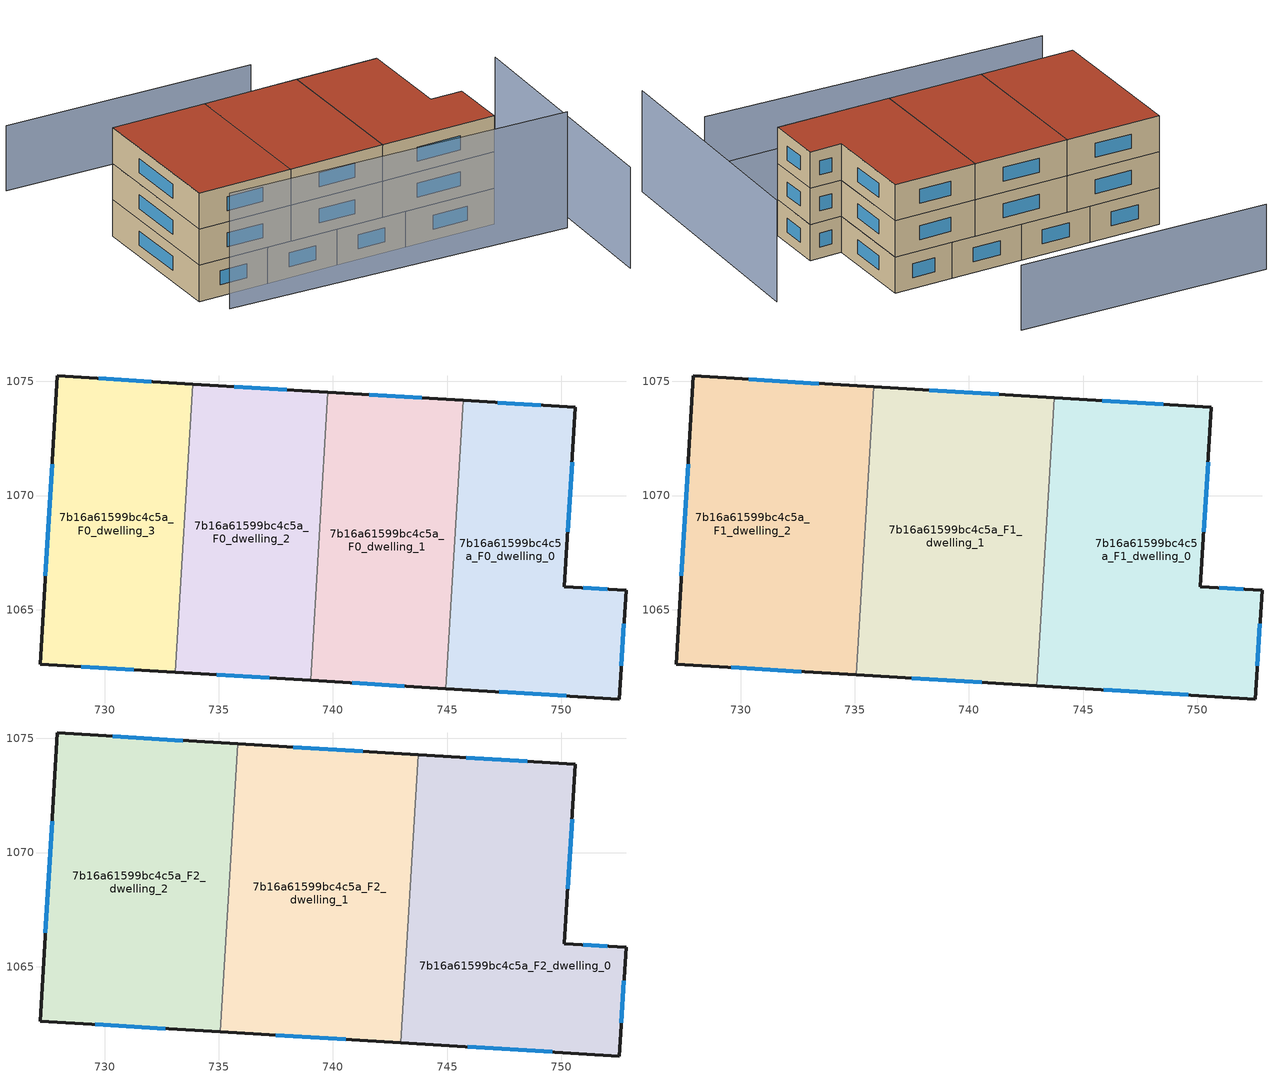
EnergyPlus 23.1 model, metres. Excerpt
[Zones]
7b16a61599bc4c5a_F0_dwelling_0
 floor ground (EU_floor_Construction): 750.62,1073.87 750.15,1066 752.84,1065.84 752.56,1061.08 744.95,1061.54 745.71,1074.17 z0
 wall outside (EU_wall_Construction): 744.95,1061.54 752.56,1061.08 752.84,1065.84 750.15,1066 750.62,1073.87 745.71,1074.17 z0:3
 wall to 7b16a61599bc4c5a_F0_dwelling_1 (EU_wall_Construction): 745.71,1074.17 744.95,1061.54 z0:3
 window (EU_Window_Construction): 747.28,1061.4 750.23,1061.22 / 749.12,1073.96 747.21,1074.08 / 750.29,1068.41 750.48,1071.46 / 752.02,1065.89 750.97,1065.95 / 752.65,1062.54 752.76,1064.38 z0.92:2.08
7b16a61599bc4c5a_F0_dwelling_1
 floor ground (EU_floor_Construction): 745.71,1074.17 744.95,1061.54 739.02,1061.9 739.78,1074.53 z0
 wall outside (EU_wall_Construction): 739.02,1061.9 744.95,1061.54 / 745.71,1074.17 739.78,1074.53 z0:3
 wall to 7b16a61599bc4c5a_F0_dwelling_2 (EU_wall_Construction): 739.78,1074.53 739.02,1061.9 z0:3
 window (EU_Window_Construction): 740.83,1061.79 743.13,1061.65 / 743.89,1074.28 741.6,1074.42 z0.92:2.08
 ceiling adiabatic (EU_roof_Construction): 742.97,1061.66 743.73,1074.29 739.78,1074.53 739.02,1061.9 z3
7b16a61599bc4c5a_F0_dwelling_2
 floor ground (EU_floor_Construction): 739.78,1074.53 739.02,1061.9 733.09,1062.25 733.85,1074.88 z0
 wall outside (EU_wall_Construction): 733.09,1062.25 739.02,1061.9 / 739.78,1074.53 733.85,1074.88 z0:3
 wall to 7b16a61599bc4c5a_F0_dwelling_3 (EU_wall_Construction): 733.85,1074.88 733.09,1062.25 z0:3
 window (EU_Window_Construction): 734.9,1062.15 737.2,1062.01 / 737.96,1074.63 735.67,1074.77 z0.92:2.08
 ceiling adiabatic (EU_roof_Construction): 739.02,1061.9 739.78,1074.53 735.83,1074.76 735.06,1062.14 z3
7b16a61599bc4c5a_F0_dwelling_3
 floor ground (EU_floor_Construction): 733.85,1074.88 733.09,1062.25 727.16,1062.61 727.92,1075.24 z0
 wall outside (EU_wall_Construction): 733.85,1074.88 727.92,1075.24 727.16,1062.61 733.09,1062.25 z0:3
 window (EU_Window_Construction): 728.97,1062.5 731.27,1062.36 / 727.69,1071.37 727.39,1066.48 / 732.03,1074.99 729.74,1075.13 z0.92:2.08
7b16a61599bc4c5a_F1_dwelling_0
 floor to 7b16a61599bc4c5a_F0_dwelling_0 (EU_floor_Construction): 750.62,1073.87 750.15,1066 752.84,1065.84 752.56,1061.08 744.95,1061.54 745.71,1074.17 z3
 floor to 7b16a61599bc4c5a_F0_dwelling_1 (EU_floor_Construction): 745.71,1074.17 744.95,1061.54 742.97,1061.66 743.73,1074.29 z3
 wall outside (EU_wall_Construction): 742.97,1061.66 752.56,1061.08 752.84,1065.84 750.15,1066 750.62,1073.87 743.73,1074.29 z3:6
 wall to 7b16a61599bc4c5a_F1_dwelling_1 (EU_wall_Construction): 743.73,1074.29 742.97,1061.66 z3:6
 window (EU_Window_Construction): 745.91,1061.48 749.62,1061.26 / 748.51,1074 745.84,1074.16 / 750.29,1068.41 750.48,1071.46 / 752.02,1065.89 750.97,1065.95 / 752.65,1062.54 752.76,1064.38 z3.92:5.08
7b16a61599bc4c5a_F1_dwelling_1
 floor adiabatic (EU_floor_Construction): 743.73,1074.29 742.97,1061.66 735.06,1062.14 735.83,1074.76 z3
 wall outside (EU_wall_Construction): 735.06,1062.14 742.97,1061.66 / 743.73,1074.29 735.83,1074.76 z3:6
 wall to 7b16a61599bc4c5a_F1_dwelling_2 (EU_wall_Construction): 735.83,1074.76 735.06,1062.14 z3:6
 window (EU_Window_Construction): 737.49,1061.99 740.55,1061.81 / 741.31,1074.43 738.25,1074.62 z3.92:5.08
7b16a61599bc4c5a_F1_dwelling_2
 floor to 7b16a61599bc4c5a_F0_dwelling_2 (EU_floor_Construction): 735.83,1074.76 735.06,1062.14 733.09,1062.26 733.85,1074.88 z3
 floor to 7b16a61599bc4c5a_F0_dwelling_3 (EU_floor_Construction): 733.85,1074.88 733.09,1062.26 727.16,1062.61 727.92,1075.24 z3
 wall outside (EU_wall_Construction): 735.83,1074.76 727.92,1075.24 727.16,1062.61 735.06,1062.14 z3:6
 window (EU_Window_Construction): 729.58,1062.47 732.64,1062.28 / 727.69,1071.37 727.39,1066.48 / 733.4,1074.91 730.34,1075.09 z3.92:5.08
7b16a61599bc4c5a_F2_dwelling_0
 floor to 7b16a61599bc4c5a_F1_dwelling_0 (EU_floor_Construction): 750.62,1073.87 750.15,1066 752.84,1065.84 752.56,1061.08 742.97,1061.66 743.73,1074.29 z6
 wall outside (EU_wall_Construction): 742.97,1061.66 752.56,1061.08 752.84,1065.84 750.15,1066 750.62,1073.87 743.73,1074.29 z6:9
 wall to 7b16a61599bc4c5a_F2_dwelling_1 (EU_wall_Construction): 743.73,1074.29 742.97,1061.66 z6:9
 window (EU_Window_Construction): 745.91,1061.48 749.62,1061.26 / 748.51,1074 745.84,1074.16 / 750.29,1068.41 750.48,1071.46 / 752.02,1065.89 750.97,1065.95 / 752.65,1062.54 752.76,1064.38 z6.92:8.08
 roof outside (EU_roof_Construction): 752.56,1061.08 752.84,1065.84 750.15,1066 750.62,1073.87 743.73,1074.29 742.97,1061.66 z9
7b16a61599bc4c5a_F2_dwelling_1
 floor to 7b16a61599bc4c5a_F1_dwelling_1 (EU_floor_Construction): 743.73,1074.29 742.97,1061.66 735.06,1062.14 735.83,1074.76 z6
 wall outside (EU_wall_Construction): 735.06,1062.14 742.97,1061.66 / 743.73,1074.29 735.83,1074.76 z6:9
 wall to 7b16a61599bc4c5a_F2_dwelling_2 (EU_wall_Construction): 735.83,1074.76 735.06,1062.14 z6:9
 window (EU_Window_Construction): 737.49,1061.99 740.55,1061.81 / 741.31,1074.43 738.25,1074.62 z6.92:8.08
 roof outside (EU_roof_Construction): 742.97,1061.66 743.73,1074.29 735.83,1074.76 735.06,1062.14 z9
7b16a61599bc4c5a_F2_dwelling_2
 floor to 7b16a61599bc4c5a_F1_dwelling_2 (EU_floor_Construction): 735.83,1074.76 735.06,1062.14 727.16,1062.61 727.92,1075.24 z6
 wall outside (EU_wall_Construction): 735.83,1074.76 727.92,1075.24 727.16,1062.61 735.06,1062.14 z6:9
 window (EU_Window_Construction): 729.58,1062.47 732.64,1062.28 / 727.69,1071.37 727.39,1066.48 / 733.4,1074.91 730.34,1075.09 z6.92:8.08
 roof outside (EU_roof_Construction): 735.06,1062.14 735.83,1074.76 727.92,1075.24 727.16,1062.61 z9
shading: 728.37,1060.35 756.74,1057.59 z0:9.6; 750.5,1058.72 756.29,1058.34 z0:5.8; 756.81,1049.37 758.71,1070.14 z0:8.4; 746.31,1084.21 725.54,1085.91 z0:5.4
[Building]
EU S2 Campaign: North Axis=0; Terrain=City; Solar Distribution=FullExterior
[Site:Location]
Cape.Town.Intl.AP: Latitude=-33.965; Longitude=18.602; Time Zone=2; Elevation=46
[SizingPeriod:WeatherFileDays]
AnnualSizingPeriod: Begin Month=1; Begin Day of Month=1; End Month=12; End Day of Month=31; Day of Week for Start Day=Monday; Use Weather File Daylight Saving Period=No; Use Weather File Rain and Snow Indicators=No
[MATERIAL]
EU_InternalMass_Material: Roughness=MediumRough; Thickness=0.1; Conductivity=1; Density=1800; Specific Heat=900; Thermal Absorptance=0.9; Solar Absorptance=0.7; Visible Absorptance=0.7
[MATERIAL:NOMASS] Roughness=MediumRough; Thermal Absorptance=0.9; Solar Absorptance=0.7; Visible Absorptance=0.7
Name | Thermal Resistance
EU_wall_NoMass | 0.443251
EU_roof_NoMass | 0.403317
EU_floor_NoMass | 0.599929
[WINDOWMATERIAL:SIMPLEGLAZINGSYSTEM]
EU_Window_SimpleGlazing: UFactor=4.90254; Solar Heat Gain Coefficient=0.85; Visible Transmittance=0.85
[CONSTRUCTION]
EU_wall_Construction: EU_wall_NoMass
EU_roof_Construction: EU_roof_NoMass
EU_floor_Construction: EU_floor_NoMass
EU_Window_Construction: EU_Window_SimpleGlazing
EU_InternalMass_Construction: EU_InternalMass_Material
[ZONE] Type=1; Multiplier=1; Ceiling Height=autocalculate; Floor Area=autocalculate; Part of Total Floor Area=Yes
Name | Volume
7b16a61599bc4c5a_F0_dwelling_0 | 225.482
7b16a61599bc4c5a_F1_dwelling_0; 7b16a61599bc4c5a_F2_dwelling_0 | 300.632
7b16a61599bc4c5a_F0_dwelling_1 | 225.459
7b16a61599bc4c5a_F1_dwelling_1; 7b16a61599bc4c5a_F2_dwelling_1; 7b16a61599bc4c5a_F1_dwelling_2; 7b16a61599bc4c5a_F2_dwelling_2 | 300.639
7b16a61599bc4c5a_F0_dwelling_2 | 225.479
7b16a61599bc4c5a_F0_dwelling_3 | 225.471
[INTERNALMASS] Construction=EU_InternalMass_Construction
Name | Zone or ZoneList | Surface Area
7b16a61599bc4c5a_F0_dwelling_0_EU_InternalMass | 7b16a61599bc4c5a_F0_dwelling_0 | 75.161
7b16a61599bc4c5a_F0_dwelling_1_EU_InternalMass | 7b16a61599bc4c5a_F0_dwelling_1 | 75.1531
7b16a61599bc4c5a_F0_dwelling_2_EU_InternalMass | 7b16a61599bc4c5a_F0_dwelling_2 | 75.1596
7b16a61599bc4c5a_F0_dwelling_3_EU_InternalMass | 7b16a61599bc4c5a_F0_dwelling_3 | 75.1568
7b16a61599bc4c5a_F1_dwelling_0_EU_InternalMass | 7b16a61599bc4c5a_F1_dwelling_0 | 100.211
7b16a61599bc4c5a_F1_dwelling_1_EU_InternalMass | 7b16a61599bc4c5a_F1_dwelling_1 | 100.213
7b16a61599bc4c5a_F1_dwelling_2_EU_InternalMass | 7b16a61599bc4c5a_F1_dwelling_2 | 100.213
7b16a61599bc4c5a_F2_dwelling_0_EU_InternalMass | 7b16a61599bc4c5a_F2_dwelling_0 | 100.211
7b16a61599bc4c5a_F2_dwelling_1_EU_InternalMass | 7b16a61599bc4c5a_F2_dwelling_1 | 100.213
7b16a61599bc4c5a_F2_dwelling_2_EU_InternalMass | 7b16a61599bc4c5a_F2_dwelling_2 | 100.213
[OTHEREQUIPMENT] Fuel Type=Electricity; Design Level Calculation Method=Watts/Area; Power per Zone Floor Area=1; Fraction Latent=0; Fraction Radiant=0; Fraction Lost=0; Carbon Dioxide Generation Rate=0; EndUse Subcategory=EU_Step8_InternalGains
Name | Zone or ZoneList or Space or SpaceList | Schedule
EU_Step8_InternalGain_7b16a61599bc4c5a_F0_dwelling_0_f000 | 7b16a61599bc4c5a_F0_dwelling_0 | EU_Step8_GainSchedule_7b16a61599bc4c5a_F0_dwelling_0_f000
EU_Step8_InternalGain_7b16a61599bc4c5a_F0_dwelling_1_f000 | 7b16a61599bc4c5a_F0_dwelling_1 | EU_Step8_GainSchedule_7b16a61599bc4c5a_F0_dwelling_1_f000
EU_Step8_InternalGain_7b16a61599bc4c5a_F0_dwelling_2_f000 | 7b16a61599bc4c5a_F0_dwelling_2 | EU_Step8_GainSchedule_7b16a61599bc4c5a_F0_dwelling_2_f000
EU_Step8_InternalGain_7b16a61599bc4c5a_F0_dwelling_3_f000 | 7b16a61599bc4c5a_F0_dwelling_3 | EU_Step8_GainSchedule_7b16a61599bc4c5a_F0_dwelling_3_f000
EU_Step8_InternalGain_7b16a61599bc4c5a_F1_dwelling_0_f000 | 7b16a61599bc4c5a_F1_dwelling_0 | EU_Step8_GainSchedule_7b16a61599bc4c5a_F1_dwelling_0_f000
EU_Step8_InternalGain_7b16a61599bc4c5a_F1_dwelling_1_f000 | 7b16a61599bc4c5a_F1_dwelling_1 | EU_Step8_GainSchedule_7b16a61599bc4c5a_F1_dwelling_1_f000
EU_Step8_InternalGain_7b16a61599bc4c5a_F1_dwelling_2_f000 | 7b16a61599bc4c5a_F1_dwelling_2 | EU_Step8_GainSchedule_7b16a61599bc4c5a_F1_dwelling_2_f000
EU_Step8_InternalGain_7b16a61599bc4c5a_F2_dwelling_0_f000 | 7b16a61599bc4c5a_F2_dwelling_0 | EU_Step8_GainSchedule_7b16a61599bc4c5a_F2_dwelling_0_f000
EU_Step8_InternalGain_7b16a61599bc4c5a_F2_dwelling_1_f000 | 7b16a61599bc4c5a_F2_dwelling_1 | EU_Step8_GainSchedule_7b16a61599bc4c5a_F2_dwelling_1_f000
EU_Step8_InternalGain_7b16a61599bc4c5a_F2_dwelling_2_f000 | 7b16a61599bc4c5a_F2_dwelling_2 | EU_Step8_GainSchedule_7b16a61599bc4c5a_F2_dwelling_2_f000
[ZONEVENTILATION:DESIGNFLOWRATE] Schedule=EU_AlwaysOn; Design Flow Rate Calculation Method=AirChanges/Hour; Air Changes per Hour=0.713097; Ventilation Type=Natural; Fan Pressure Rise=0; Fan Total Efficiency=1; Constant Term Coefficient=1; Temperature Term Coefficient=0; Velocity Term Coefficient=0; Velocity Squared Term Coefficient=0; Minimum Indoor Temperature=-100; Maximum Indoor Temperature=100; Delta Temperature=-100; Minimum Outdoor Temperature=-100; Maximum Outdoor Temperature=100; Maximum Wind Speed=40
Name | Zone or ZoneList or Space or SpaceList
EU_ConstantAir_7b16a61599bc4c5a_F0_dwelling_0 | 7b16a61599bc4c5a_F0_dwelling_0
EU_ConstantAir_7b16a61599bc4c5a_F0_dwelling_1 | 7b16a61599bc4c5a_F0_dwelling_1
EU_ConstantAir_7b16a61599bc4c5a_F0_dwelling_2 | 7b16a61599bc4c5a_F0_dwelling_2
EU_ConstantAir_7b16a61599bc4c5a_F0_dwelling_3 | 7b16a61599bc4c5a_F0_dwelling_3
EU_ConstantAir_7b16a61599bc4c5a_F1_dwelling_0 | 7b16a61599bc4c5a_F1_dwelling_0
EU_ConstantAir_7b16a61599bc4c5a_F1_dwelling_1 | 7b16a61599bc4c5a_F1_dwelling_1
EU_ConstantAir_7b16a61599bc4c5a_F1_dwelling_2 | 7b16a61599bc4c5a_F1_dwelling_2
EU_ConstantAir_7b16a61599bc4c5a_F2_dwelling_0 | 7b16a61599bc4c5a_F2_dwelling_0
EU_ConstantAir_7b16a61599bc4c5a_F2_dwelling_1 | 7b16a61599bc4c5a_F2_dwelling_1
EU_ConstantAir_7b16a61599bc4c5a_F2_dwelling_2 | 7b16a61599bc4c5a_F2_dwelling_2
[HVACTEMPLATE:THERMOSTAT] Constant Heating Setpoint=20; Constant Cooling Setpoint=50
EU_HeatOnly_7b16a61599bc4c5a_F0_dwelling_0; EU_HeatOnly_7b16a61599bc4c5a_F0_dwelling_1; EU_HeatOnly_7b16a61599bc4c5a_F0_dwelling_2; EU_HeatOnly_7b16a61599bc4c5a_F0_dwelling_3; EU_HeatOnly_7b16a61599bc4c5a_F1_dwelling_0; EU_HeatOnly_7b16a61599bc4c5a_F1_dwelling_1; EU_HeatOnly_7b16a61599bc4c5a_F1_dwelling_2; EU_HeatOnly_7b16a61599bc4c5a_F2_dwelling_0; EU_HeatOnly_7b16a61599bc4c5a_F2_dwelling_1; EU_HeatOnly_7b16a61599bc4c5a_F2_dwelling_2
[HVACTEMPLATE:ZONE:IDEALLOADSAIRSYSTEM] System Availability Schedule=EU_AlwaysOn; Maximum Heating Supply Air Temperature=50; Minimum Cooling Supply Air Temperature=13; Maximum Heating Supply Air Humidity Ratio=0.0156; Minimum Cooling Supply Air Humidity Ratio=0.0077; Heating Limit=NoLimit; Cooling Limit=NoLimit; Heating Availability Schedule=EU_AlwaysOn; Cooling Availability Schedule=EU_CoolingOff; Dehumidification Control Type=ConstantSensibleHeatRatio; Cooling Sensible Heat Ratio=0.7; Dehumidification Setpoint=60; Humidification Control Type=None; Humidification Setpoint=30; Outdoor Air Method=None; Outdoor Air Flow Rate per Person=0.00944; Outdoor Air Flow Rate per Zone Floor Area=0; Outdoor Air Flow Rate per Zone=0; Demand Controlled Ventilation Type=None; Outdoor Air Economizer Type=NoEconomizer; Heat Recovery Type=None; Sensible Heat Recovery Effectiveness=0.7; Latent Heat Recovery Effectiveness=0.65
Name | Template Thermostat
7b16a61599bc4c5a_F0_dwelling_0 | EU_HeatOnly_7b16a61599bc4c5a_F0_dwelling_0
7b16a61599bc4c5a_F0_dwelling_1 | EU_HeatOnly_7b16a61599bc4c5a_F0_dwelling_1
7b16a61599bc4c5a_F0_dwelling_2 | EU_HeatOnly_7b16a61599bc4c5a_F0_dwelling_2
7b16a61599bc4c5a_F0_dwelling_3 | EU_HeatOnly_7b16a61599bc4c5a_F0_dwelling_3
7b16a61599bc4c5a_F1_dwelling_0 | EU_HeatOnly_7b16a61599bc4c5a_F1_dwelling_0
7b16a61599bc4c5a_F1_dwelling_1 | EU_HeatOnly_7b16a61599bc4c5a_F1_dwelling_1
7b16a61599bc4c5a_F1_dwelling_2 | EU_HeatOnly_7b16a61599bc4c5a_F1_dwelling_2
7b16a61599bc4c5a_F2_dwelling_0 | EU_HeatOnly_7b16a61599bc4c5a_F2_dwelling_0
7b16a61599bc4c5a_F2_dwelling_1 | EU_HeatOnly_7b16a61599bc4c5a_F2_dwelling_1
7b16a61599bc4c5a_F2_dwelling_2 | EU_HeatOnly_7b16a61599bc4c5a_F2_dwelling_2
[SIZING:ZONE] Zone Cooling Design Supply Air Temperature Input Method=SupplyAirTemperature; Zone Cooling Design Supply Air Temperature=13; Zone Heating Design Supply Air Temperature Input Method=SupplyAirTemperature; Zone Heating Design Supply Air Temperature=50; Zone Cooling Design Supply Air Humidity Ratio=0.008; Zone Heating Design Supply Air Humidity Ratio=0.008; Cooling Design Air Flow Method=DesignDay; Cooling Design Air Flow Rate=0; Cooling Minimum Air Flow per Zone Floor Area=0.000762; Cooling Minimum Air Flow=0; Cooling Minimum Air Flow Fraction=0.2; Heating Design Air Flow Method=DesignDay; Heating Design Air Flow Rate=0; Heating Maximum Air Flow per Zone Floor Area=0.002032; Heating Maximum Air Flow=0.141576; Heating Maximum Air Flow Fraction=0.3; Account for Dedicated Outdoor Air System=No; Dedicated Outdoor Air System Control Strategy=NeutralSupplyAir; Dedicated Outdoor Air Low Setpoint Temperature for Design=autosize; Dedicated Outdoor Air High Setpoint Temperature for Design=autosize; Zone Load Sizing Method=Sensible Load Only No Latent Load; Zone Latent Cooling Design Supply Air Humidity Ratio Input Method=HumidityRatioDifference; Zone Cooling Design Supply Air Humidity Ratio Difference=0.005; Zone Latent Heating Design Supply Air Humidity Ratio Input Method=HumidityRatioDifference; Zone Humidification Design Supply Air Humidity Ratio Difference=0.005
7b16a61599bc4c5a_F0_dwelling_0; 7b16a61599bc4c5a_F0_dwelling_1; 7b16a61599bc4c5a_F0_dwelling_2; 7b16a61599bc4c5a_F0_dwelling_3; 7b16a61599bc4c5a_F1_dwelling_0; 7b16a61599bc4c5a_F1_dwelling_1; 7b16a61599bc4c5a_F1_dwelling_2; 7b16a61599bc4c5a_F2_dwelling_0; 7b16a61599bc4c5a_F2_dwelling_1; 7b16a61599bc4c5a_F2_dwelling_2
[SCHEDULE:CONSTANT]
Name | Hourly Value
EU_AlwaysOn | 1
EU_CoolingOff | 0
[SCHEDULE:FILE] Column Number=1; Rows to Skip at Top=0; Number of Hours of Data=8760; Column Separator=Comma; Interpolate to Timestep=No; Minutes per Item=60; Adjust Schedule for Daylight Savings=Yes
Name | File
EU_Step8_GainSchedule_7b16a61599bc4c5a_F0_dwelling_0_f000 | ../../schedules/7b16a61599bc4c5a/7b16a61599bc4c5a_F0_dwelling_0_f000_gain.csv
EU_Step8_GainSchedule_7b16a61599bc4c5a_F0_dwelling_1_f000 | ../../schedules/7b16a61599bc4c5a/7b16a61599bc4c5a_F0_dwelling_1_f000_gain.csv
EU_Step8_GainSchedule_7b16a61599bc4c5a_F0_dwelling_2_f000 | ../../schedules/7b16a61599bc4c5a/7b16a61599bc4c5a_F0_dwelling_2_f000_gain.csv
EU_Step8_GainSchedule_7b16a61599bc4c5a_F0_dwelling_3_f000 | ../../schedules/7b16a61599bc4c5a/7b16a61599bc4c5a_F0_dwelling_3_f000_gain.csv
EU_Step8_GainSchedule_7b16a61599bc4c5a_F1_dwelling_0_f000 | ../../schedules/7b16a61599bc4c5a/7b16a61599bc4c5a_F1_dwelling_0_f000_gain.csv
EU_Step8_GainSchedule_7b16a61599bc4c5a_F1_dwelling_1_f000 | ../../schedules/7b16a61599bc4c5a/7b16a61599bc4c5a_F1_dwelling_1_f000_gain.csv
EU_Step8_GainSchedule_7b16a61599bc4c5a_F1_dwelling_2_f000 | ../../schedules/7b16a61599bc4c5a/7b16a61599bc4c5a_F1_dwelling_2_f000_gain.csv
EU_Step8_GainSchedule_7b16a61599bc4c5a_F2_dwelling_0_f000 | ../../schedules/7b16a61599bc4c5a/7b16a61599bc4c5a_F2_dwelling_0_f000_gain.csv
EU_Step8_GainSchedule_7b16a61599bc4c5a_F2_dwelling_1_f000 | ../../schedules/7b16a61599bc4c5a/7b16a61599bc4c5a_F2_dwelling_1_f000_gain.csv
EU_Step8_GainSchedule_7b16a61599bc4c5a_F2_dwelling_2_f000 | ../../schedules/7b16a61599bc4c5a/7b16a61599bc4c5a_F2_dwelling_2_f000_gain.csv
